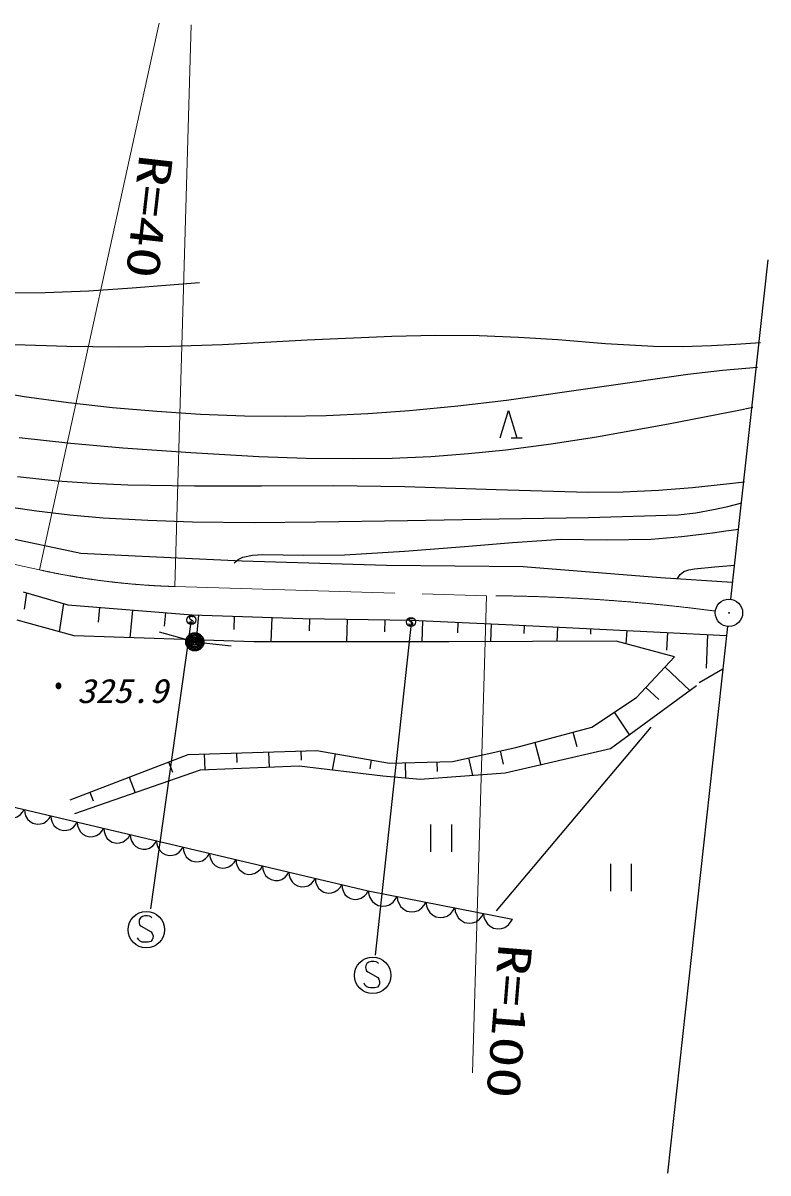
# Model space of a CAD drawing. Units: millimetres, scale not verified. Extents: x 40000 to 680000, y 20000 to 380000.
# Drawn here: x 523361 to 563994, y 246400 to 309123 of the extents above; entities that cross this region are included whole.
import ezdxf
from ezdxf.enums import TextEntityAlignment as Align

# ---------------------------------------------------------------- set-up
doc = ezdxf.new("R2010")
doc.units = ezdxf.units.MM
doc.header["$LTSCALE"] = 1000
doc.linetypes.add('CHAIN', pattern=[18.5, 12, -1.5, 3.5, -1.5])
for name, color, linetype, lineweight in [('M-BGD', 7, 'Continuous', 25), ('M-BGD-HTXT', 7, 'Continuous', 13), ('M-BMK', 2, 'CHAIN', 13), ('M-OTRS', 6, 'Continuous', 25), ('M-STR-STRC', 7, 'Continuous', 25)]:
    doc.layers.add(name, color=color, linetype=linetype, lineweight=lineweight)
doc.styles.add('ＭＳ ゴシック', font='')
doc.styles.get('ＭＳ ゴシック').set_extended_font_data('MS Gothic')

# ---------------------------------------------------------------- blocks, each defined once
blk = doc.blocks.new('BUHIN34')
at = {"color": 7, "linetype": 'Continuous', "lineweight": 25}
blk.add_lwpolyline([(-135, -789), (57, -761), (227, -693), (427, -569), (551, -411), (642, -236), (684, 9), (657, 204), (592, 394), (444, 578), (306, 695), (135, 789)], dxfattribs=at)
blk = doc.blocks.new('BUHIN35')
at = {"color": 7, "linetype": 'Continuous', "lineweight": 25}
blk.add_lwpolyline([(-153, -725), (25, -706), (185, -649), (374, -541), (495, -400), (585, -241), (633, -16), (615, 165), (561, 343), (432, 519), (308, 632), (153, 725)], dxfattribs=at)
blk = doc.blocks.new('BUHIN48')
at = {"color": 7, "linetype": 'Continuous', "lineweight": 25}
blk.add_line((743, 164), (728, 764), dxfattribs=at)
blk.add_lwpolyline([(757, -439), (-750, -18), (735, 475)], dxfattribs=at)
blk = doc.blocks.new('BUHIN51')
at = {"color": 7, "linetype": 'Continuous', "lineweight": 25}
for p, q in [((736, 592), (-764, 556)), ((-736, -595), (764, -559))]:
    blk.add_line(p, q, dxfattribs=at)
blk = doc.blocks.new('BUHIN52')
at = {"color": 7, "linetype": 'Continuous', "lineweight": 25}
blk.add_lwpolyline([(-652, 294), (-711, 238), (-744, 162), (-762, 57), (-758, -98), (-720, -227), (-642, -335), (-531, -398), (-416, -400), (-341, -393), (-242, -351), (-188, -280), (113, 273), (202, 335), (326, 378), (446, 371), (542, 338), (634, 270), (682, 116), (688, -114), (675, -214), (633, -310), (560, -392), (446, -464)], dxfattribs=at)
blk.add_circle((0, 0), 995, dxfattribs=at)
blk = doc.blocks.new('BUHIN54')
at = {"color": 7, "linetype": 'Continuous', "lineweight": 25}
for radius in [498, 440, 382, 322, 265, 195, 135, 77.5, 15]:
    blk.add_circle((0, 0), radius, dxfattribs=at)
blk = doc.blocks.new('BUHIN63')
at = {"color": 7, "linetype": 'Continuous', "lineweight": 25}
blk.add_lwpolyline([(-163, 74), (-178, 60), (-186, 41), (-190, 14), (-189, -25), (-180, -57), (-161, -84), (-133, -99), (-104, -100), (-85, -98), (-60, -88), (-47, -70), (28, 68), (51, 84), (82, 94), (112, 93), (136, 85), (158, 68), (171, 29), (172, -28), (169, -53), (158, -77), (140, -98), (112, -116)], dxfattribs=at)
blk.add_circle((0, 0), 249, dxfattribs=at)

msp = doc.modelspace()

# ---------------------------------------------------------------- linework, layer by layer
at = {"layer": 'M-BGD'}
for p, q in [((563994, 296202), (561955, 277695)), ((526510, 280194), (518004, 281989)), ((529475, 280040), (526510, 280194)), ((535323, 279777), (529475, 280040)), ((543187, 279536), (535323, 279777)), ((550635, 279459), (543187, 279536)), ((558133, 278853), (550635, 279459)), ((562047, 278599), (558133, 278853)), ((523372, 278090), (525808, 277384)), ((523554, 278038), (523419, 277155)), ((525571, 277453), (525336, 275920)), ((525808, 277384), (532591, 276842)), ((527527, 277246), (527452, 276440)), ((529328, 277103), (529188, 275594)), ((531129, 276959), (531062, 276233)), ((532591, 276842), (538631, 276639)), ((532932, 276830), (532806, 275471)), ((534877, 276765), (534853, 276041)), ((536931, 276696), (536887, 275364)), ((538631, 276639), (544545, 276552)), ((538985, 276634), (538963, 275964)), ((526143, 275698), (523042, 276551)), ((541040, 276604), (540999, 275364)), ((543095, 276573), (543073, 275909)), ((544545, 276552), (549687, 276315)), ((545150, 276524), (545112, 275364)), ((547081, 276435), (547062, 275858)), ((548890, 276352), (548858, 275373)), ((549687, 276315), (558121, 275899)), ((550700, 276265), (550685, 275819)), ((552509, 276176), (552483, 275388)), ((554318, 276087), (554307, 275781)), ((556303, 275989), (556233, 275262)), ((561791, 276205), (558507, 246400)), ((535945, 275364), (526143, 275698)), ((532249, 275499), (530801, 275890)), ((546589, 275364), (535945, 275364)), ((555714, 275401), (546589, 275364)), ((558901, 274548), (555714, 275401)), ((558121, 275899), (561728, 275708)), ((558507, 275879), (558455, 274924)), ((560700, 275763), (560619, 273935)), ((533229, 275313), (534720, 275148)), ((556815, 272335), (558901, 274548)), ((558379, 273995), (559739, 272714)), ((561526, 273883), (560248, 273131)), ((560092, 272974), (555411, 269526)), ((557337, 272889), (558031, 272234)), ((554389, 270718), (556815, 272335)), ((555602, 271527), (556434, 270280)), ((557599, 270722), (549169, 260706)), ((550241, 269612), (554389, 270718)), ((553352, 270441), (553561, 269657)), ((551278, 269888), (551607, 268653)), ((525939, 266760), (532366, 269228)), ((532366, 269228), (539388, 269441)), ((533244, 269255), (533270, 268387)), ((534999, 269308), (535015, 268797)), ((536755, 269361), (536780, 268525)), ((538510, 269415), (538526, 268912)), ((539388, 269441), (543346, 268760)), ((540378, 269271), (540223, 268372)), ((546793, 268845), (550241, 269612)), ((549379, 269420), (549541, 268692)), ((555411, 269526), (549665, 268207)), ((531295, 268817), (531506, 268266)), ((538429, 268590), (533024, 268377)), ((542983, 268037), (538429, 268590)), ((542357, 268931), (542274, 268450)), ((543346, 268760), (546793, 268845)), ((544208, 268782), (544229, 267933)), ((545932, 268824), (545945, 268290)), ((547655, 269037), (547869, 268075)), ((533024, 268377), (526172, 265994)), ((529153, 267994), (529479, 267144)), ((545026, 267867), (542983, 268037)), ((549665, 268207), (545026, 267867)), ((517666, 267590), (542193, 261785)), ((527010, 267171), (527190, 266702)), ((542193, 261785), (550052, 260244))]:
    msp.add_line(p, q, dxfattribs=at)
for points in [[(508808, 298866), (509769, 298022), (510769, 297223), (511418, 296778), (512097, 296384), (512854, 296025), (513647, 295715), (514653, 295395), (515685, 295132), (516892, 294889), (518108, 294706), (519569, 294552), (521036, 294458), (522796, 294413), (524567, 294428), (526944, 294520), (529316, 294672), (531149, 294816), (532991, 294971)], [(522924, 291584), (525754, 291494), (528583, 291464), (531414, 291495), (534244, 291585), (538858, 291845), (543470, 292044), (545847, 292088), (548235, 292071), (550383, 291996), (552539, 291861), (555140, 291649), (557751, 291497), (559327, 291485), (560914, 291534), (562241, 291605), (563579, 291691)], [(521036, 289161), (523431, 288760), (525834, 288419), (528237, 288152), (530657, 287943), (533044, 287794), (535444, 287705), (537665, 287681), (539896, 287716), (542163, 287818), (544435, 287981), (547081, 288237), (549731, 288554), (554671, 289262), (559620, 289970), (561517, 290182), (563425, 290351)], [(523157, 286512), (525978, 286203), (528815, 285953), (532509, 285689), (536220, 285485), (538800, 285393), (541388, 285361), (543495, 285391), (545609, 285482), (547651, 285634), (549699, 285847), (552169, 286173), (554632, 286559), (558561, 287262), (562486, 288025), (562829, 288093), (563172, 288161)], [(523053, 284385), (525220, 284160), (527142, 284017), (529079, 283933), (532718, 283877), (536367, 283882), (540273, 283895), (544179, 283849), (549173, 283672), (554175, 283541), (556093, 283558), (558018, 283635), (559878, 283780), (561733, 283985), (562219, 284044), (562705, 284104)], [(521445, 282892), (524102, 282510), (525915, 282296), (527735, 282143), (530167, 282002), (532603, 281921), (535963, 281885), (539337, 281910), (544335, 281990), (549334, 282079), (554210, 282156), (559100, 282295), (560059, 282408), (561018, 282582), (561796, 282758), (562571, 282949)], [(534875, 279683), (535097, 279868), (535348, 279997), (535885, 280092), (536430, 280127), (538673, 280094), (540920, 280123), (544176, 280315), (547435, 280567), (550064, 280797), (552706, 280968), (555165, 280937), (557621, 280968), (559301, 281115), (560975, 281322), (561686, 281420), (562407, 281521)], [(559064, 278821), (559212, 279037), (559397, 279201), (559673, 279301), (559991, 279349), (561101, 279467), (562181, 279560)]]:
    msp.add_lwpolyline(points, dxfattribs=at)
at = {"layer": 'M-BGD-HTXT'}
for p, q in [((524257, 279296), (530791, 309123)), ((531642, 278386), (532542, 309023)), ((548648, 277887), (547883, 251859))]:
    msp.add_line(p, q, dxfattribs=at)
at = {"layer": 'M-BMK'}
for p, q in [((524257, 279296), (515240, 281271)), ((531642, 278386), (548648, 277887))]:
    msp.add_line(p, q, dxfattribs=at)
for centre, radius, start, end in [((532817, 318369), 40000, 257.64362, 268.31694), ((548210, 177888), 100000, 82.58174, 89.74921)]:
    msp.add_arc(centre, radius, start, end, dxfattribs=at)
at = {"layer": 'M-OTRS'}
for radius in [746, 22.5]:
    msp.add_circle((561865, 276951), radius, dxfattribs=at)
at = {"layer": 'M-STR-STRC'}
for p, q in [((532542, 276566), (530312, 260809)), ((544545, 276552), (542564, 258288))]:
    msp.add_line(p, q, dxfattribs=at)

# ---------------------------------------------------------------- block references
at = {"layer": 'M-BGD', "rotation": 268.62641}
for name, p in [('BUHIN48', (549844, 287244)), ('BUHIN63', (532542, 276566)), ('BUHIN63', (544520, 276455)), ('BUHIN54', (532732, 275369)), ('BUHIN35', (522716, 266395)), ('BUHIN35', (524159, 266054)), ('BUHIN35', (525601, 265712)), ('BUHIN35', (527044, 265370)), ('BUHIN51', (546170, 264659)), ('BUHIN35', (528487, 265029)), ('BUHIN35', (529929, 264687)), ('BUHIN35', (531372, 264346)), ('BUHIN35', (532815, 264004)), ('BUHIN35', (534258, 263663)), ('BUHIN35', (535700, 263321)), ('BUHIN35', (537143, 262980)), ('BUHIN51', (555978, 262516)), ('BUHIN35', (538586, 262638)), ('BUHIN35', (540028, 262297)), ('BUHIN35', (541471, 261955)), ('BUHIN34', (542979, 261631)), ('BUHIN34', (544550, 261323)), ('BUHIN34', (546122, 261014)), ('BUHIN34', (547694, 260706)), ('BUHIN34', (549266, 260398))]:
    msp.add_blockref(name, p, dxfattribs=at)
at = {"layer": 'M-STR-STRC', "rotation": 268.62641}
for p in [(530084, 259668), (542436, 257181)]:
    msp.add_blockref('BUHIN52', p, dxfattribs=at)

# ---------------------------------------------------------------- texts
at = {"layer": 'M-BGD-HTXT', "style": 'ＭＳ ゴシック'}
for s, height, rotation, width, p in [('R=40', 1833, 263.6, 1.35, (529172, 302070)), ('・', 1320, 0.1, 0.85, (524532, 271887)), ('R=100', 1833, 265.4, 1.35, (548762, 258987))]:
    msp.add_text(s, height=height, rotation=rotation, dxfattribs=dict(at, width=width)).set_placement(p, align=Align.BOTTOM_LEFT)
at = {"layer": 'M-BGD-HTXT', "style": 'ＭＳ ゴシック', "oblique": 15, "width": 1.1}
msp.add_text('325.9', height=1320, rotation=0.1, dxfattribs=at).set_placement((526312, 271635), align=Align.BOTTOM_LEFT)

doc.saveas('drawing.dxf')
